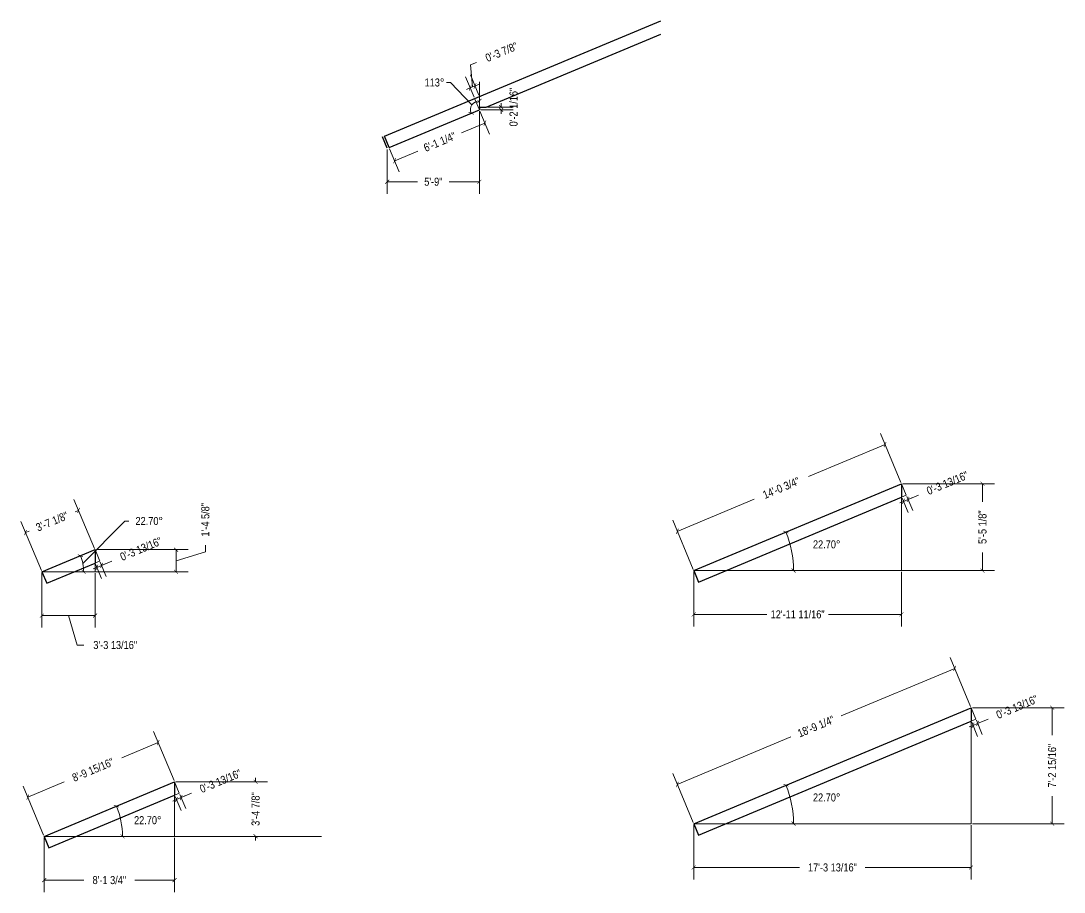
# Model space of a CAD drawing. Header units: inches. Extents: x 20403 to 33128, y 11552 to 20076.
# Drawn here: x 22589 to 23371, y 16546 to 17199 of the extents above; entities that cross this region are included whole.
import ezdxf

# ---------------------------------------------------------------- set-up
doc = ezdxf.new("R2010")
doc.units = ezdxf.units.IN
doc.header["$MEASUREMENT"] = 0
doc.layers.get('0').update_dxf_attribs({"color": 8, "lineweight": 9})
doc.layers.add('DIMENSIONS', color=7, linetype='Continuous')
doc.layers.add('DIMENSIONS @ 1', color=7, linetype='Continuous')
doc.layers.add('WALL FRAMING', color=7, linetype='Continuous', lineweight=30)
doc.layers.add('WALL FRAMING @ 1', color=7, linetype='Continuous', lineweight=30)
doc.styles.add('ARCHENTLTD', font='technical.ttf', dxfattribs={"height": 6})
doc.dimstyles.new('ARCHENTLTD', dxfattribs={"dimscale": 0.05, "dimtxt": 6, "dimasz": 3, "dimexe": 9, "dimexo": 1, "dimgap": 2.5, "dimtad": 0, "dimdec": 4, "dimzin": 1, "dimdsep": 46, "dimlunit": 4, "dimtxsty": 'ARCHENTLTD', "dimblk": 'ARCHTICK', "dimcen": 6, "dimclrd": 256, "dimclre": 256, "dimclrt": 256, "dimazin": 0, "dimtfac": 1, "dimtdec": 4, "dimtofl": 0, "dimtmove": 1, "dimatfit": 3, "dimldrblk": 'ARCHTICK', "dimfxl": 1, "dimfrac": 2, "dimtolj": 1, "dimtzin": 0, "dimlwd": 9, "dimlwe": 9, "dimarcsym": 0})

# ---------------------------------------------------------------- blocks, each defined once
blk = doc.blocks.new('_ArchTick')
at = {"color": 0, "linetype": 'ByBlock', "const_width": 0.15}
blk.add_lwpolyline([(-0.5, -0.5), (0.5, 0.5)], dxfattribs=at)
blk = doc.blocks.new('*D183')
at = {"layer": 'DIMENSIONS', "lineweight": 9}
for p, q in [((23300.86, 16684.79), (23285.47, 16721.57)), ((23288.95, 16713.27), (23203.9, 16677.69)), ((23081.13, 16626.33), (23166.17, 16661.91)), ((23093.05, 16597.85), (23077.66, 16634.63))]:
    blk.add_line(p, q, dxfattribs=at)
at = {"layer": 'DIMENSIONS', "lineweight": 9, "xscale": 3, "yscale": 3, "zscale": 3}
for p, rotation in [((23288.95, 16713.27), 22.70179461639858), ((23081.13, 16626.33), 202.7017946163985)]:
    blk.add_blockref('_ArchTick', p, dxfattribs=dict(at, rotation=rotation))
at = {"layer": 'DIMENSIONS', "lineweight": 9, "insert": (23185.04, 16669.8), "char_height": 6, "attachment_point": 5, "rotation": 22.70179, "style": 'ARCHENTLTD'}
blk.add_mtext('\\A1;18\'-9 1/4"', dxfattribs=at)
blk = doc.blocks.new('*D184')
at = {"layer": 'DIMENSIONS', "lineweight": 9}
for p, q in [((23093.43, 16595.93), (23093.43, 16555.12)), ((23301.25, 16595.93), (23301.25, 16555.12)), ((23093.43, 16564.12), (23172.75, 16564.12)), ((23301.25, 16564.12), (23221.92, 16564.12))]:
    blk.add_line(p, q, dxfattribs=at)
at = {"layer": 'DIMENSIONS', "lineweight": 9, "xscale": 3, "yscale": 3, "zscale": 3, "rotation": 180}
blk.add_blockref('_ArchTick', (23093.43, 16564.12), dxfattribs=at)
at = {"layer": 'DIMENSIONS', "lineweight": 9, "xscale": 3, "yscale": 3, "zscale": 3}
blk.add_blockref('_ArchTick', (23301.25, 16564.12), dxfattribs=at)
at = {"layer": 'DIMENSIONS', "lineweight": 9, "insert": (23197.34, 16564.12), "char_height": 6, "attachment_point": 5, "style": 'ARCHENTLTD'}
blk.add_mtext('\\A1;17\'-3 13/16"', dxfattribs=at)
blk = doc.blocks.new('*D185')
at = {"layer": 'DIMENSIONS', "lineweight": 9}
for p, q in [((23302.25, 16683.86), (23370.98, 16683.86)), ((23361.98, 16683.86), (23361.98, 16663.33)), ((23361.98, 16596.93), (23361.98, 16617.46)), ((23302.25, 16596.93), (23370.98, 16596.93))]:
    blk.add_line(p, q, dxfattribs=at)
at = {"layer": 'DIMENSIONS', "lineweight": 9, "xscale": 3, "yscale": 3, "zscale": 3}
for p, rotation in [((23361.98, 16683.86), 90), ((23361.98, 16596.93), 270)]:
    blk.add_blockref('_ArchTick', p, dxfattribs=dict(at, rotation=rotation))
at = {"layer": 'DIMENSIONS', "lineweight": 9, "insert": (23361.98, 16640.4), "char_height": 6, "attachment_point": 5, "rotation": 90, "style": 'ARCHENTLTD'}
blk.add_mtext('\\A1;7\'-2 15/16"', dxfattribs=at)
blk = doc.blocks.new('*D186')
at = {"layer": 'DIMENSIONS', "lineweight": 9}
blk.add_arc((23093.43, 16596.93), 74.83, 0, 22.70179, dxfattribs=at)
at = {"layer": 'DIMENSIONS', "lineweight": 9, "xscale": 3, "yscale": 3, "zscale": 3}
for p, rotation in [((23162.47, 16625.81), 112.7017946163981), ((23168.26, 16596.93), 270.0000000000002)]:
    blk.add_blockref('_ArchTick', p, dxfattribs=dict(at, rotation=rotation))
at = {"layer": 'DIMENSIONS', "lineweight": 9, "insert": (23193.05, 16616.56), "char_height": 6, "attachment_point": 5, "style": 'ARCHENTLTD'}
blk.add_mtext('\\A1;22.70°', dxfattribs=at)
blk = doc.blocks.new('*D187')
at = {"layer": 'DIMENSIONS', "lineweight": 9}
for p, q in [((23313.93, 16675.31), (23306.18, 16672.07)), ((23302.69, 16670.61), (23299.92, 16669.45)), ((23301.71, 16672.95), (23306.16, 16662.31)), ((23306.18, 16672.07), (23302.69, 16670.61)), ((23305.2, 16674.41), (23309.65, 16663.77)), ((23306.18, 16672.07), (23308.95, 16673.23))]:
    blk.add_line(p, q, dxfattribs=at)
at = {"layer": 'DIMENSIONS', "lineweight": 9, "xscale": 3, "yscale": 3, "zscale": 3}
for p, rotation in [((23302.69, 16670.61), 22.70179461641911), ((23306.18, 16672.07), 202.7017946164191)]:
    blk.add_blockref('_ArchTick', p, dxfattribs=dict(at, rotation=rotation))
at = {"layer": 'DIMENSIONS', "lineweight": 9, "insert": (23335.65, 16684.4), "char_height": 6, "attachment_point": 5, "rotation": 22.70179, "style": 'ARCHENTLTD'}
blk.add_mtext('\\A1;0\'-3 13/16"', dxfattribs=at)
blk = doc.blocks.new('*D188')
at = {"layer": 'DIMENSIONS', "lineweight": 9}
for p, q in [((23248.71, 16852.61), (23233.33, 16889.4)), ((23236.8, 16881.09), (23179.3, 16857.04)), ((23081.13, 16815.97), (23138.63, 16840.03)), ((23093.05, 16787.49), (23077.66, 16824.27))]:
    blk.add_line(p, q, dxfattribs=at)
at = {"layer": 'DIMENSIONS', "lineweight": 9, "xscale": 3, "yscale": 3, "zscale": 3}
for p, rotation in [((23236.8, 16881.09), 22.70179461639944), ((23081.13, 16815.97), 202.7017946163994)]:
    blk.add_blockref('_ArchTick', p, dxfattribs=dict(at, rotation=rotation))
at = {"layer": 'DIMENSIONS', "lineweight": 9, "insert": (23158.97, 16848.53), "char_height": 6, "attachment_point": 5, "rotation": 22.70179, "style": 'ARCHENTLTD'}
blk.add_mtext('\\A1;14\'-0 3/4"', dxfattribs=at)
blk = doc.blocks.new('*D189')
at = {"layer": 'DIMENSIONS', "lineweight": 9}
for p, q in [((23093.43, 16785.57), (23093.43, 16744.76)), ((23249.1, 16785.57), (23249.1, 16744.76)), ((23093.43, 16753.76), (23148.15, 16753.76)), ((23249.1, 16753.76), (23194.38, 16753.76))]:
    blk.add_line(p, q, dxfattribs=at)
at = {"layer": 'DIMENSIONS', "lineweight": 9, "xscale": 3, "yscale": 3, "zscale": 3, "rotation": 180}
blk.add_blockref('_ArchTick', (23093.43, 16753.76), dxfattribs=at)
at = {"layer": 'DIMENSIONS', "lineweight": 9, "xscale": 3, "yscale": 3, "zscale": 3}
blk.add_blockref('_ArchTick', (23249.1, 16753.76), dxfattribs=at)
at = {"layer": 'DIMENSIONS', "lineweight": 9, "insert": (23171.27, 16753.76), "char_height": 6, "attachment_point": 5, "style": 'ARCHENTLTD'}
blk.add_mtext('\\A1;12\'-11 11/16"', dxfattribs=at)
blk = doc.blocks.new('*D190')
at = {"layer": 'DIMENSIONS', "lineweight": 9}
for p, q in [((23250.1, 16851.69), (23318.83, 16851.69)), ((23309.83, 16851.69), (23309.83, 16838.12)), ((23309.83, 16786.57), (23309.83, 16800.15)), ((23250.1, 16786.57), (23318.83, 16786.57))]:
    blk.add_line(p, q, dxfattribs=at)
at = {"layer": 'DIMENSIONS', "lineweight": 9, "xscale": 3, "yscale": 3, "zscale": 3}
for p, rotation in [((23309.83, 16851.69), 90), ((23309.83, 16786.57), 270)]:
    blk.add_blockref('_ArchTick', p, dxfattribs=dict(at, rotation=rotation))
at = {"layer": 'DIMENSIONS', "lineweight": 9, "insert": (23309.83, 16819.13), "char_height": 6, "attachment_point": 5, "rotation": 90, "style": 'ARCHENTLTD'}
blk.add_mtext('\\A1;5\'-5 1/8"', dxfattribs=at)
blk = doc.blocks.new('*D191')
at = {"layer": 'DIMENSIONS', "lineweight": 9}
blk.add_arc((23093.43, 16786.57), 74.83, 360, 22.70179, dxfattribs=at)
at = {"layer": 'DIMENSIONS', "lineweight": 9, "xscale": 3, "yscale": 3, "zscale": 3}
for p, rotation in [((23162.47, 16815.45), 112.7017946163991), ((23168.26, 16786.57), 269.9999999999999)]:
    blk.add_blockref('_ArchTick', p, dxfattribs=dict(at, rotation=rotation))
at = {"layer": 'DIMENSIONS', "lineweight": 9, "insert": (23193.05, 16806.21), "char_height": 6, "attachment_point": 5, "style": 'ARCHENTLTD'}
blk.add_mtext('\\A1;22.70°', dxfattribs=at)
blk = doc.blocks.new('*D192')
at = {"layer": 'DIMENSIONS', "lineweight": 9}
for p, q in [((23249.56, 16840.77), (23254.02, 16830.13)), ((23254.03, 16839.9), (23250.54, 16838.44)), ((23253.06, 16842.24), (23257.51, 16831.59)), ((23261.79, 16843.14), (23254.03, 16839.9)), ((23254.03, 16839.9), (23256.8, 16841.05)), ((23250.54, 16838.44), (23247.78, 16837.28))]:
    blk.add_line(p, q, dxfattribs=at)
at = {"layer": 'DIMENSIONS', "lineweight": 9, "xscale": 3, "yscale": 3, "zscale": 3}
for p, rotation in [((23250.54, 16838.44), 22.70179461636828), ((23254.03, 16839.9), 202.7017946163683)]:
    blk.add_blockref('_ArchTick', p, dxfattribs=dict(at, rotation=rotation))
at = {"layer": 'DIMENSIONS', "lineweight": 9, "insert": (23283.51, 16852.22), "char_height": 6, "attachment_point": 5, "rotation": 22.70179, "style": 'ARCHENTLTD'}
blk.add_mtext('\\A1;0\'-3 13/16"', dxfattribs=at)
blk = doc.blocks.new('*D193')
at = {"layer": 'DIMENSIONS', "lineweight": 9}
for p, q in [((22704, 16629.25), (22688.61, 16666.03)), ((22692.09, 16657.73), (22664.91, 16646.36)), ((22594.36, 16616.84), (22621.54, 16628.21)), ((22606.28, 16588.36), (22590.89, 16625.15))]:
    blk.add_line(p, q, dxfattribs=at)
at = {"layer": 'DIMENSIONS', "lineweight": 9, "xscale": 3, "yscale": 3, "zscale": 3}
for p, rotation in [((22692.09, 16657.73), 22.70179461640339), ((22594.36, 16616.84), 202.7017946164034)]:
    blk.add_blockref('_ArchTick', p, dxfattribs=dict(at, rotation=rotation))
at = {"layer": 'DIMENSIONS', "lineweight": 9, "insert": (22643.22, 16637.29), "char_height": 6, "attachment_point": 5, "rotation": 22.70179, "style": 'ARCHENTLTD'}
blk.add_mtext('\\A1;8\'-9 15/16"', dxfattribs=at)
blk = doc.blocks.new('*D194')
at = {"layer": 'DIMENSIONS', "lineweight": 9}
for p, q in [((22606.66, 16586.44), (22606.66, 16545.63)), ((22704.39, 16586.44), (22704.39, 16545.63)), ((22606.66, 16554.63), (22636.46, 16554.63)), ((22704.39, 16554.63), (22674.59, 16554.63))]:
    blk.add_line(p, q, dxfattribs=at)
at = {"layer": 'DIMENSIONS', "lineweight": 9, "xscale": 3, "yscale": 3, "zscale": 3, "rotation": 180}
blk.add_blockref('_ArchTick', (22606.66, 16554.63), dxfattribs=at)
at = {"layer": 'DIMENSIONS', "lineweight": 9, "xscale": 3, "yscale": 3, "zscale": 3}
blk.add_blockref('_ArchTick', (22704.39, 16554.63), dxfattribs=at)
at = {"layer": 'DIMENSIONS', "lineweight": 9, "insert": (22655.52, 16554.63), "char_height": 6, "attachment_point": 5, "style": 'ARCHENTLTD'}
blk.add_mtext('\\A1;8\'-1 3/4"', dxfattribs=at)
blk = doc.blocks.new('*D195')
at = {"layer": 'DIMENSIONS', "lineweight": 9}
for p, q in [((22705.39, 16628.32), (22774.12, 16628.32)), ((22765.12, 16628.32), (22765.12, 16631.32)), ((22705.39, 16587.44), (22774.12, 16587.44)), ((22765.12, 16587.44), (22765.12, 16584.44))]:
    blk.add_line(p, q, dxfattribs=at)
at = {"layer": 'DIMENSIONS', "lineweight": 9, "xscale": 3, "yscale": 3, "zscale": 3}
for p, rotation in [((22765.12, 16628.32), 270), ((22765.12, 16587.44), 90)]:
    blk.add_blockref('_ArchTick', p, dxfattribs=dict(at, rotation=rotation))
at = {"layer": 'DIMENSIONS', "lineweight": 9, "insert": (22765.12, 16607.88), "char_height": 6, "attachment_point": 5, "rotation": 90, "style": 'ARCHENTLTD'}
blk.add_mtext('\\A1;3\'-4 7/8"', dxfattribs=at)
blk = doc.blocks.new('*D196')
at = {"layer": 'DIMENSIONS', "lineweight": 9}
blk.add_arc((22606.66, 16587.44), 58.71, 360, 22.70179, dxfattribs=at)
at = {"layer": 'DIMENSIONS', "lineweight": 9, "xscale": 3, "yscale": 3, "zscale": 3}
for p, rotation in [((22660.82, 16610.1), 112.7017946163989), ((22665.37, 16587.44), 269.9999999999997)]:
    blk.add_blockref('_ArchTick', p, dxfattribs=dict(at, rotation=rotation))
at = {"layer": 'DIMENSIONS', "lineweight": 9, "insert": (22684.3, 16599.51), "char_height": 6, "attachment_point": 5, "style": 'ARCHENTLTD'}
blk.add_mtext('\\A1;22.70°', dxfattribs=at)
blk = doc.blocks.new('*D197')
at = {"layer": 'DIMENSIONS', "lineweight": 9}
for p, q in [((22705.83, 16615.07), (22703.06, 16613.91)), ((22704.85, 16617.41), (22709.3, 16606.76)), ((22709.32, 16616.53), (22705.83, 16615.07)), ((22708.34, 16618.87), (22712.8, 16608.23)), ((22717.07, 16619.77), (22709.32, 16616.53)), ((22709.32, 16616.53), (22712.09, 16617.69))]:
    blk.add_line(p, q, dxfattribs=at)
at = {"layer": 'DIMENSIONS', "lineweight": 9, "xscale": 3, "yscale": 3, "zscale": 3}
for p, rotation in [((22705.83, 16615.07), 22.70179461636828), ((22709.32, 16616.53), 202.7017946163683)]:
    blk.add_blockref('_ArchTick', p, dxfattribs=dict(at, rotation=rotation))
at = {"layer": 'DIMENSIONS', "lineweight": 9, "insert": (22738.79, 16628.86), "char_height": 6, "attachment_point": 5, "rotation": 22.70179, "style": 'ARCHENTLTD'}
blk.add_mtext('\\A1;0\'-3 13/16"', dxfattribs=at)
blk = doc.blocks.new('*D200')
at = {"layer": 'DIMENSIONS', "lineweight": 9}
for p, q in [((22644.38, 16803.21), (22629, 16840)), ((22632.47, 16831.69), (22629.81, 16830.58)), ((22604.6, 16786.57), (22589.21, 16823.35)), ((22592.69, 16815.05), (22595.35, 16816.16))]:
    blk.add_line(p, q, dxfattribs=at)
at = {"layer": 'DIMENSIONS', "lineweight": 9, "xscale": 3, "yscale": 3, "zscale": 3}
for p, rotation in [((22632.47, 16831.69), 22.70179461640845), ((22592.69, 16815.05), 202.7017946164085)]:
    blk.add_blockref('_ArchTick', p, dxfattribs=dict(at, rotation=rotation))
at = {"layer": 'DIMENSIONS', "lineweight": 9, "insert": (22612.58, 16823.37), "char_height": 6, "attachment_point": 5, "rotation": 22.70179, "style": 'ARCHENTLTD'}
blk.add_mtext('\\A1;3\'-7 1/8"', dxfattribs=at)
blk = doc.blocks.new('*D201')
at = {"layer": 'DIMENSIONS', "lineweight": 9}
for p, q in [((22604.99, 16784.65), (22604.99, 16743.84)), ((22644.77, 16784.65), (22644.77, 16743.84)), ((22604.99, 16752.84), (22644.77, 16752.84)), ((22624.88, 16752.84), (22631.5, 16730.78)), ((22631.5, 16730.78), (22636.5, 16730.78))]:
    blk.add_line(p, q, dxfattribs=at)
at = {"layer": 'DIMENSIONS', "lineweight": 9, "xscale": 3, "yscale": 3, "zscale": 3, "rotation": 180}
blk.add_blockref('_ArchTick', (22604.99, 16752.84), dxfattribs=at)
at = {"layer": 'DIMENSIONS', "lineweight": 9, "xscale": 3, "yscale": 3, "zscale": 3}
blk.add_blockref('_ArchTick', (22644.77, 16752.84), dxfattribs=at)
at = {"layer": 'DIMENSIONS', "lineweight": 9, "insert": (22659.89, 16730.78), "char_height": 6, "attachment_point": 5, "style": 'ARCHENTLTD'}
blk.add_mtext('\\A1;3\'-3 13/16"', dxfattribs=at)
blk = doc.blocks.new('*D202')
at = {"layer": 'DIMENSIONS', "lineweight": 9}
for p, q in [((22645.77, 16802.29), (22714.5, 16802.29)), ((22705.5, 16802.29), (22705.5, 16785.65)), ((22705.5, 16793.97), (22727.47, 16800.56)), ((22727.47, 16800.56), (22727.47, 16805.56)), ((22645.77, 16785.65), (22714.5, 16785.65))]:
    blk.add_line(p, q, dxfattribs=at)
at = {"layer": 'DIMENSIONS', "lineweight": 9, "xscale": 3, "yscale": 3, "zscale": 3}
for p, rotation in [((22705.5, 16802.29), 90), ((22705.5, 16785.65), 270)]:
    blk.add_blockref('_ArchTick', p, dxfattribs=dict(at, rotation=rotation))
at = {"layer": 'DIMENSIONS', "lineweight": 9, "insert": (22727.47, 16824.67), "char_height": 6, "attachment_point": 5, "rotation": 90, "style": 'ARCHENTLTD'}
blk.add_mtext('\\A1;1\'-4 5/8"', dxfattribs=at)
blk = doc.blocks.new('*D203')
at = {"layer": 'DIMENSIONS', "lineweight": 9}
for p, q in [((22635.7, 16791.81), (22667.17, 16823.72)), ((22667.17, 16823.72), (22670.17, 16823.72))]:
    blk.add_line(p, q, dxfattribs=at)
blk.add_arc((22604.99, 16785.65), 31.32, 360, 22.70179, dxfattribs=at)
at = {"layer": 'DIMENSIONS', "lineweight": 9, "xscale": 3, "yscale": 3, "zscale": 3}
for p, rotation in [((22633.88, 16797.74), 112.7017946163983), ((22636.31, 16785.65), 269.9999999999997)]:
    blk.add_blockref('_ArchTick', p, dxfattribs=dict(at, rotation=rotation))
at = {"layer": 'DIMENSIONS', "lineweight": 9, "insert": (22685.38, 16823.72), "char_height": 6, "attachment_point": 5, "style": 'ARCHENTLTD'}
blk.add_mtext('\\A1;22.70°', dxfattribs=at)
blk = doc.blocks.new('*D204')
at = {"layer": 'DIMENSIONS', "lineweight": 9}
for p, q in [((22648.73, 16792.83), (22653.18, 16782.19)), ((22657.46, 16793.74), (22649.71, 16790.49)), ((22646.21, 16789.03), (22643.45, 16787.88)), ((22645.23, 16791.37), (22649.69, 16780.73)), ((22649.71, 16790.49), (22646.21, 16789.03)), ((22649.71, 16790.49), (22652.47, 16791.65))]:
    blk.add_line(p, q, dxfattribs=at)
at = {"layer": 'DIMENSIONS', "lineweight": 9, "xscale": 3, "yscale": 3, "zscale": 3}
for p, rotation in [((22649.71, 16790.49), 202.7017946163683), ((22646.21, 16789.03), 22.70179461636828)]:
    blk.add_blockref('_ArchTick', p, dxfattribs=dict(at, rotation=rotation))
at = {"layer": 'DIMENSIONS', "lineweight": 9, "insert": (22679.18, 16802.82), "char_height": 6, "attachment_point": 5, "rotation": 22.70179, "style": 'ARCHENTLTD'}
blk.add_mtext('\\A1;0\'-3 13/16"', dxfattribs=at)
blk = doc.blocks.new('*D206')
at = {"layer": 'DIMENSIONS', "lineweight": 9}
for p, q in [((22933.18, 17130.96), (22940.4, 17113.63)), ((22936.94, 17121.94), (22919.47, 17114.66)), ((22865.57, 17102.78), (22872.79, 17085.46)), ((22869.32, 17093.76), (22886.8, 17101.04))]:
    blk.add_line(p, q, dxfattribs=at)
at = {"layer": 'DIMENSIONS', "lineweight": 9, "xscale": 3, "yscale": 3, "zscale": 3}
for p, rotation in [((22936.94, 17121.94), 22.61986494803955), ((22869.32, 17093.76), 202.6198649480395)]:
    blk.add_blockref('_ArchTick', p, dxfattribs=dict(at, rotation=rotation))
at = {"layer": 'DIMENSIONS', "lineweight": 9, "insert": (22903.13, 17107.85), "char_height": 6, "attachment_point": 5, "rotation": 22.61986, "style": 'ARCHENTLTD'}
blk.add_mtext('\\A1;6\'-1 1/4"', dxfattribs=at)
blk = doc.blocks.new('*D207')
at = {"layer": 'DIMENSIONS', "lineweight": 9}
for p, q in [((22949.07, 17133.96), (22949.07, 17136.96)), ((22933.8, 17131.88), (22958.07, 17131.88)), ((22938.8, 17133.96), (22958.07, 17133.96)), ((22949.07, 17131.88), (22949.07, 17128.88))]:
    blk.add_line(p, q, dxfattribs=at)
at = {"layer": 'DIMENSIONS', "lineweight": 9, "xscale": 3, "yscale": 3, "zscale": 3}
for p, rotation in [((22949.07, 17133.96), 270), ((22949.07, 17131.88), 90)]:
    blk.add_blockref('_ArchTick', p, dxfattribs=dict(at, rotation=rotation))
at = {"layer": 'DIMENSIONS', "lineweight": 9, "insert": (22958.44, 17133.96), "char_height": 6, "attachment_point": 5, "rotation": 90, "style": 'ARCHENTLTD'}
blk.add_mtext('\\A1;0\'-2 1/16"', dxfattribs=at)
blk = doc.blocks.new('*D208')
at = {"layer": 'DIMENSIONS', "lineweight": 9}
for p, q in [((22911.22, 17152.36), (22908.22, 17152.36)), ((22927.24, 17135.58), (22911.22, 17152.36))]:
    blk.add_line(p, q, dxfattribs=at)
blk.add_arc((22932.8, 17131.88), 6.67, 90, 202.61986, dxfattribs=at)
at = {"layer": 'DIMENSIONS', "lineweight": 9, "xscale": 3, "yscale": 3, "zscale": 3}
for p, rotation in [((22932.8, 17138.55), 359.9999999999994), ((22926.64, 17129.31), 292.6198649480409)]:
    blk.add_blockref('_ArchTick', p, dxfattribs=dict(at, rotation=rotation))
at = {"layer": 'DIMENSIONS', "lineweight": 9, "insert": (22899.15, 17152.36), "char_height": 6, "attachment_point": 5, "style": 'ARCHENTLTD'}
blk.add_mtext('\\A1;113°', dxfattribs=at)
blk = doc.blocks.new('*D209')
at = {"layer": 'DIMENSIONS', "lineweight": 9}
for p, q in [((22926.03, 17165.5), (22930.65, 17167.42)), ((22927.74, 17149.03), (22926.03, 17165.5)), ((22928.85, 17141.34), (22922.5, 17156.6)), ((22932.41, 17142.82), (22926.06, 17158.08)), ((22925.96, 17148.29), (22923.19, 17147.14)), ((22925.96, 17148.29), (22929.52, 17149.77)), ((22929.52, 17149.77), (22932.29, 17150.93))]:
    blk.add_line(p, q, dxfattribs=at)
at = {"layer": 'DIMENSIONS', "lineweight": 9, "xscale": 3, "yscale": 3, "zscale": 3}
for p, rotation in [((22929.52, 17149.77), 202.6198649480362), ((22925.96, 17148.29), 22.61986494803629)]:
    blk.add_blockref('_ArchTick', p, dxfattribs=dict(at, rotation=rotation))
at = {"layer": 'DIMENSIONS', "lineweight": 9, "insert": (22949.37, 17175.22), "char_height": 6, "attachment_point": 5, "rotation": 22.61986, "style": 'ARCHENTLTD'}
blk.add_mtext('\\A1;0\'-3 7/8"', dxfattribs=at)
blk = doc.blocks.new('*D235')
at = {"layer": 'WALL FRAMING', "lineweight": 9}
for p, q in [((22932.8, 17130.88), (22932.8, 17069)), ((22863.8, 17102.13), (22863.8, 17069)), ((22863.8, 17078), (22886.54, 17078)), ((22932.8, 17078), (22910.05, 17078))]:
    blk.add_line(p, q, dxfattribs=at)
at = {"layer": 'WALL FRAMING', "lineweight": 9, "xscale": 3, "yscale": 3, "zscale": 3, "rotation": 180}
blk.add_blockref('_ArchTick', (22863.8, 17078), dxfattribs=at)
at = {"layer": 'WALL FRAMING', "lineweight": 9, "xscale": 3, "yscale": 3, "zscale": 3}
blk.add_blockref('_ArchTick', (22932.8, 17078), dxfattribs=at)
at = {"layer": 'WALL FRAMING', "lineweight": 9, "insert": (22898.3, 17078), "char_height": 6, "attachment_point": 5, "style": 'ARCHENTLTD'}
blk.add_mtext('\\A1;5\'-9"', dxfattribs=at)

msp = doc.modelspace()

# ---------------------------------------------------------------- linework, layer by layer
at = {"layer": 'DIMENSIONS', "color": 1, "lineweight": 9}
for p, q in [((22932.79653, 17133.96421), (22932.79653, 17152.77267)), ((22932.79653, 17131.88087), (22929.23884, 17140.41934)), ((23249.10016, 16786.56898), (23249.10016, 16851.69154)), ((23249.10016, 16851.69154), (23252.67006, 16843.15817)), ((23249.17829, 16841.6974), (23252.67006, 16843.15817)), ((22644.77076, 16785.64645), (22644.77076, 16802.29015)), ((22644.77076, 16802.29015), (22648.34066, 16793.75678)), ((22644.84889, 16792.29602), (22648.34066, 16793.75678)), ((22604.98623, 16785.64645), (22708.89248, 16785.64645)), ((23249.10016, 16786.56898), (23093.43337, 16786.56898)), ((23301.24587, 16596.92697), (23301.24587, 16683.86447)), ((23301.24587, 16683.86447), (23304.81577, 16675.3311)), ((23301.324, 16673.87033), (23304.81577, 16675.3311)), ((22704.38703, 16587.44084), (22704.38703, 16628.32397)), ((22704.38703, 16628.32397), (22707.95693, 16619.7906)), ((22704.46516, 16618.32983), (22707.95693, 16619.7906)), ((23093.43337, 16596.92697), (23301.24587, 16596.92697)), ((22704.38703, 16587.44084), (22606.66137, 16587.44084))]:
    msp.add_line(p, q, dxfattribs=at)
at = {"layer": 'DIMENSIONS', "lineweight": 30}
for p, q in [((23093.43337, 16786.56898), (23249.10016, 16851.69154)), ((23249.10016, 16851.69154), (23249.10016, 16841.66472)), ((23097.00327, 16778.03562), (23249.10016, 16841.66472)), ((22604.98623, 16785.64645), (22644.77076, 16802.29015)), ((22644.77076, 16802.29015), (22644.77076, 16792.26333)), ((22604.98623, 16785.64645), (22608.55613, 16777.11309)), ((22608.55613, 16777.11309), (22644.77076, 16792.26333)), ((23093.43337, 16786.56898), (23097.00327, 16778.03562)), ((23093.43337, 16596.92697), (23301.24587, 16683.86447)), ((23301.24587, 16683.86447), (23301.24587, 16673.83765)), ((23097.00327, 16588.3936), (23301.24587, 16673.83765)), ((22606.66137, 16587.44084), (22704.38703, 16628.32397)), ((22704.38703, 16628.32397), (22704.38703, 16618.29715)), ((22610.23127, 16578.90748), (22704.38703, 16618.29715)), ((23093.43337, 16596.92697), (23097.00327, 16588.3936)), ((22606.66137, 16587.44084), (22610.23127, 16578.90748))]:
    msp.add_line(p, q, dxfattribs=at)
at = {"layer": 'DIMENSIONS', "lineweight": 9}
for p, q in [((22644.77076, 16785.64645), (22604.98623, 16785.64645)), ((22644.77076, 16785.64645), (22604.98623, 16785.64645)), ((23093.43337, 16786.56898), (23301.24587, 16786.56898)), ((22606.66137, 16587.44084), (22814.47387, 16587.44084)), ((22762.32816, 16587.44084), (22606.66137, 16587.44084))]:
    msp.add_line(p, q, dxfattribs=at)
at = {"layer": 'WALL FRAMING', "lineweight": 30}
for p, q in [((22861.62345, 17112.24626), (23068.79653, 17198.56837)), ((22937.79653, 17133.96421), (23068.79653, 17188.54754)), ((22865.18115, 17103.7078), (22932.79653, 17131.88087)), ((22932.79653, 17133.96421), (22932.79653, 17131.88087)), ((22932.79653, 17133.96421), (22937.92153, 17133.96421)), ((22863.79653, 17103.13087), (22860.23884, 17111.66934)), ((22865.18115, 17103.7078), (22861.62345, 17112.24626))]:
    msp.add_line(p, q, dxfattribs=at)

# ---------------------------------------------------------------- dimensions: what is measured, and where the dimension line sits
at = {"layer": 'DIMENSIONS @ 1', "color": 1, "lineweight": 9}
dim = msp.add_aligned_dim(p1=(22929.23884, 17140.41934), p2=(22932.79653, 17141.90171), distance=8.52747, dimstyle='ARCHENTLTD', override={"dimscale": 1, "dimtix": 0, "dimtofl": 0, "dimtmove": 1, "dimatfit": 3}, dxfattribs=at)
dim.commit()
dim.dimension.update_dxf_attribs({"geometry": '*D209', "text_midpoint": (22932.95369, 17168.37969)})
dim = msp.add_angular_dim_2l(base=(22928.73089, 17137.17168), line1=((22932.79653, 17133.96421), (22932.79653, 17152.77267)), line2=((22865.18115, 17103.7078), (22932.79653, 17131.88087)), dimstyle='ARCHENTLTD', override={"dimscale": 1, "dimadec": 0, "dimtix": 0, "dimtofl": 0, "dimtmove": 1, "dimatfit": 3}, dxfattribs=at)
dim.commit()
dim.dimension.update_dxf_attribs({"geometry": '*D208', "text_midpoint": (22899.152, 17152.36433), "dimtype": 130})
at = {"layer": 'DIMENSIONS @ 1', "lineweight": 9}
for base, p1, p2, angle, picture, middle, dimtype in [((22949.06735, 17133.96421), (22932.79653, 17131.88087), (22937.79653, 17133.96421), 90, '*D207', (22958.44469, 17133.96421), 128), ((23250.54304, 16838.43513), (23252.67006, 16843.15817), (23249.17829, 16841.6974), 202.70179462, '*D192', (23284.46662, 16849.92689), 129), ((22646.21365, 16789.03375), (22648.34066, 16793.75678), (22644.84889, 16792.29602), 202.70179462, '*D204', (22680.13722, 16800.5255), 129), ((23302.68876, 16670.60806), (23304.81577, 16675.3311), (23301.324, 16673.87033), 202.70179462, '*D187', (23336.61234, 16682.09982), 129), ((22705.82992, 16615.06756), (22707.95693, 16619.7906), (22704.46516, 16618.32983), 202.70179462, '*D197', (22739.75349, 16626.55932), 129)]:
    dim = msp.add_linear_dim(base=base, p1=p1, p2=p2, angle=angle, dimstyle='ARCHENTLTD', override={"dimscale": 1, "dimtix": 0, "dimtofl": 0, "dimtmove": 1, "dimatfit": 3}, dxfattribs=at)
    dim.commit()
    dim.dimension.update_dxf_attribs({"geometry": picture, "text_midpoint": middle, "dimtype": dimtype})
dim = msp.add_aligned_dim(p1=(22865.18115, 17103.7078), p2=(22932.79653, 17131.88087), distance=-10.77196, dimstyle='ARCHENTLTD', override={"dimscale": 1, "dimtix": 0, "dimtofl": 0, "dimtmove": 1, "dimatfit": 3}, dxfattribs=at)
dim.commit()
dim.dimension.update_dxf_attribs({"geometry": '*D206', "text_midpoint": (22903.1319, 17107.85099)})
at = {"layer": 'DIMENSIONS @ 1', "color": 3, "lineweight": 9}
for p1, p2, distance, picture, middle in [((23093.43337, 16786.56898), (23249.10016, 16851.69154), 31.87205, '*D188', (23158.96623, 16848.53306)), ((23249.10016, 16851.69154), (23249.10016, 16786.56898), 60.73292, '*D190', (23309.83308, 16819.13026)), ((22604.98623, 16785.64645), (22644.77076, 16802.29015), 31.87205, '*D200', (22612.57796, 16823.3711)), ((22644.77076, 16802.29015), (22644.77076, 16785.64645), 60.73292, '*D202', (22727.47319, 16808.05916)), ((22604.98623, 16785.64645), (22644.77076, 16785.64645), -32.80781, '*D201', (22638.99646, 16730.77874)), ((23093.43337, 16786.56898), (23249.10016, 16786.56898), -32.80781, '*D189', (23171.26677, 16753.76117)), ((23093.43337, 16596.92697), (23301.24587, 16683.86447), 31.87205, '*D183', (23185.03909, 16669.79851)), ((23301.24587, 16683.86447), (23301.24587, 16596.92697), 60.73292, '*D185', (23361.9788, 16640.39572)), ((22606.66137, 16587.44084), (22704.38703, 16628.32397), 31.87205, '*D193', (22643.22366, 16637.2852)), ((22704.38703, 16628.32397), (22704.38703, 16587.44084), 60.73292, '*D195', (22765.11995, 16607.8824)), ((23093.43337, 16596.92697), (23301.24587, 16596.92697), -32.80781, '*D184', (23197.33962, 16564.11915)), ((22606.66137, 16587.44084), (22704.38703, 16587.44084), -32.80781, '*D194', (22655.5242, 16554.63303))]:
    dim = msp.add_aligned_dim(p1=p1, p2=p2, distance=distance, dimstyle='ARCHENTLTD', override={"dimscale": 1, "dimtix": 0, "dimtofl": 0, "dimtmove": 1, "dimatfit": 3}, dxfattribs=at)
    dim.commit()
    dim.dimension.update_dxf_attribs({"geometry": picture, "text_midpoint": middle})
for base, line1, line2, picture, middle in [((22636.03744, 16789.77152), ((22604.98623, 16785.64645), (22708.89248, 16785.64645)), ((22604.98623, 16785.64645), (22812.79873, 16872.58395)), '*D203', (22685.37854, 16823.72182)), ((23165.66832, 16806.10617), ((23093.43337, 16786.56898), (23301.24587, 16786.56898)), ((23093.43337, 16786.56898), (23249.10016, 16851.69154)), '*D191', (23193.04603, 16806.20568)), ((23165.66832, 16616.46416), ((23093.43337, 16596.92697), (23301.24587, 16596.92697)), ((23093.43337, 16596.92697), (23301.24587, 16683.86447)), '*D186', (23193.04603, 16616.56366)), ((22663.33663, 16602.76965), ((22606.66137, 16587.44084), (22814.47387, 16587.44084)), ((22606.66137, 16587.44084), (22814.47387, 16674.37834)), '*D196', (22684.30001, 16599.50946))]:
    dim = msp.add_angular_dim_2l(base=base, line1=line1, line2=line2, dimstyle='ARCHENTLTD', override={"dimscale": 1, "dimadec": 2, "dimtix": 0, "dimtofl": 0, "dimtmove": 1, "dimatfit": 3}, dxfattribs=at)
    dim.commit()
    dim.dimension.update_dxf_attribs({"geometry": picture, "text_midpoint": middle, "dimtype": 130})
at = {"layer": 'WALL FRAMING @ 1', "lineweight": 9}
dim = msp.add_linear_dim(base=(22932.79653, 17077.99786), p1=(22863.79653, 17103.13087), p2=(22932.79653, 17131.88087), dimstyle='ARCHENTLTD', override={"dimscale": 1, "dimtix": 0, "dimtofl": 0, "dimtmove": 1, "dimatfit": 3}, dxfattribs=at)
dim.commit()
dim.dimension.update_dxf_attribs({"geometry": '*D235', "text_midpoint": (22898.29653, 17077.99786)})

doc.saveas('drawing.dxf')
